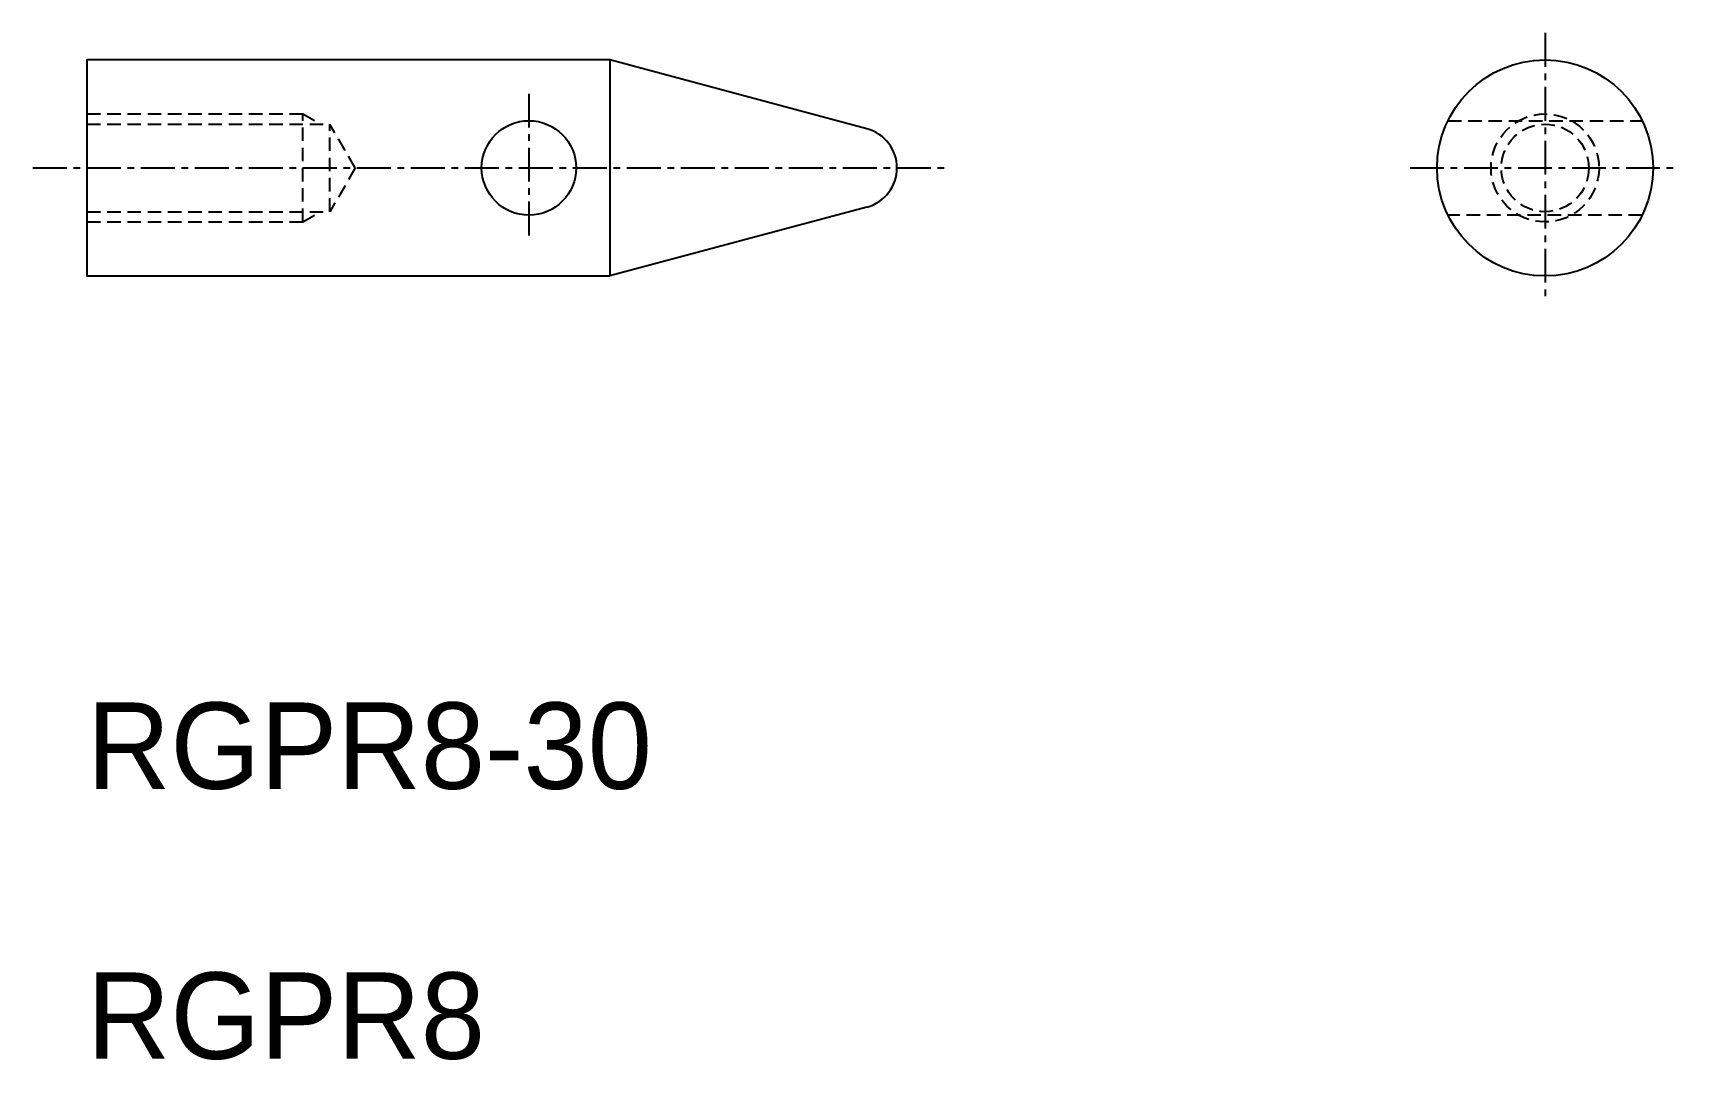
# Model space of a CAD drawing. Extents: x -4752.9 to -4691.9, y -626.3 to -588.3.
import ezdxf

# ---------------------------------------------------------------- set-up
doc = ezdxf.new("R2010")
doc.units = 0
doc.linetypes.add('CENTER', pattern=[2, 1.25, -0.25, 0.25, -0.25])
doc.linetypes.add('DASHED', pattern=[0.75, 0.5, -0.25])
doc.layers.get('0').update_dxf_attribs({"linetype": 'CONTINUOUS'})
doc.layers.add('CENTER', color=1, linetype='CENTER')

msp = doc.modelspace()

# ---------------------------------------------------------------- linework, layer by layer
at = {"color": 7, "linetype": 'CONTINUOUS'}
for p, q in [((-4731.531, -589.261), (-4731.531, -597.261)), ((-4722.011, -591.812), (-4731.531, -589.261)), ((-4722.011, -594.71), (-4731.531, -597.261))]:
    msp.add_line(p, q, dxfattribs=at)
at = {"color": 3, "linetype": 'DASHED'}
for p, q in [((-4750.899, -591.261), (-4742.899, -591.261)), ((-4750.899, -591.64), (-4741.899, -591.64)), ((-4742.899, -591.261), (-4742.242, -591.64)), ((-4742.899, -595.261), (-4742.899, -591.261)), ((-4740.963, -593.261), (-4741.899, -591.64)), ((-4741.899, -594.882), (-4741.899, -591.64)), ((-4700.496, -591.511), (-4693.302, -591.511)), ((-4740.963, -593.261), (-4741.899, -594.882)), ((-4750.899, -594.882), (-4741.899, -594.882)), ((-4750.899, -595.261), (-4742.899, -595.261)), ((-4742.899, -595.261), (-4742.242, -594.882)), ((-4693.302, -595.011), (-4700.496, -595.011))]:
    msp.add_line(p, q, dxfattribs=at)
at = {"color": 7, "linetype": 'CONTINUOUS'}
msp.add_lwpolyline([(-4731.531, -589.261), (-4750.899, -589.261), (-4750.899, -597.261), (-4731.531, -597.261)], dxfattribs=at)
for centre, radius in [((-4696.899, -593.261), 4), ((-4734.531, -593.261), 1.75)]:
    msp.add_circle(centre, radius, dxfattribs=at)
at = {"color": 3, "linetype": 'DASHED'}
for radius in [2, 1.621]:
    msp.add_circle((-4696.899, -593.261), radius, dxfattribs=at)
at = {"color": 7, "linetype": 'CONTINUOUS'}
msp.add_arc((-4722.399, -593.261), 1.5, 285, 75, dxfattribs=at)
at = {"layer": 'CENTER', "color": 1, "linetype": 'CENTER'}
for p, q in [((-4696.899, -588.261), (-4696.899, -598.261)), ((-4734.531, -590.511), (-4734.531, -596.011)), ((-4752.899, -593.261), (-4718.899, -593.261)), ((-4701.899, -593.261), (-4691.899, -593.261))]:
    msp.add_line(p, q, dxfattribs=at)

# ---------------------------------------------------------------- texts
at = {"color": 7, "linetype": 'CONTINUOUS'}
for s, p in [('RGPR8-30', (-4750.899, -616.261)), ('RGPR8', (-4750.899, -626.261))]:
    msp.add_text(s, height=3.2, dxfattribs=at).set_placement(p)

doc.saveas('drawing.dxf')
